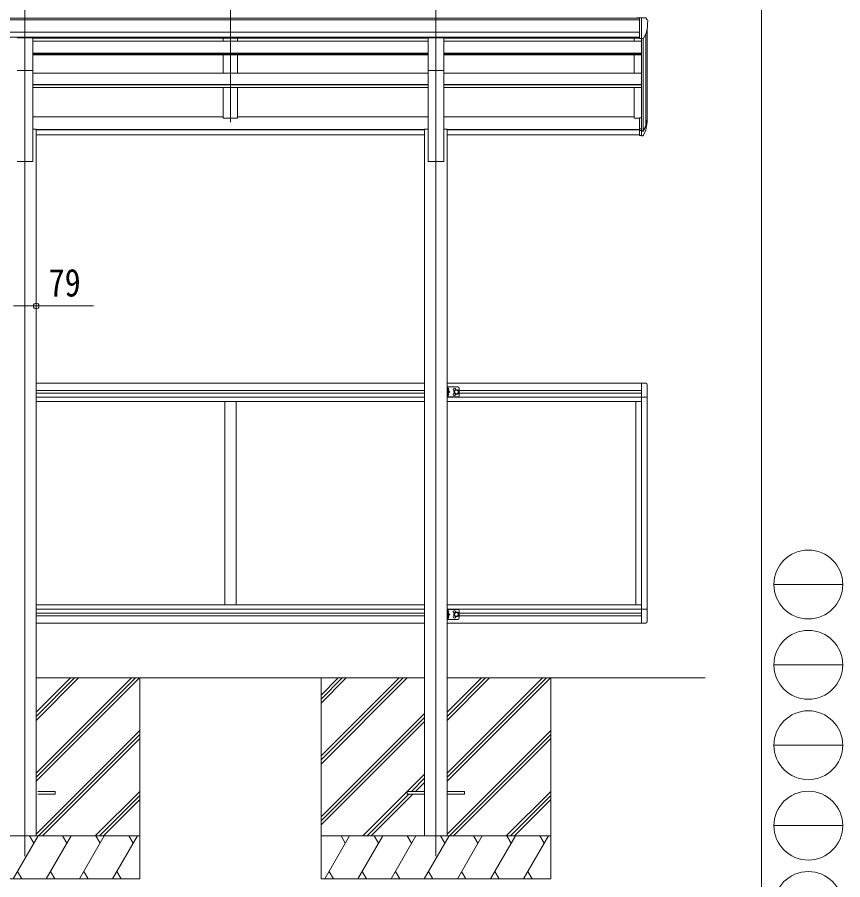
# Model space of a CAD drawing. Units: millimetres at full size; details may follow other scales. Extents: x -5590 to 5652, y -3902 to 3858.
# Drawn here: x 2776 to 5652, y -1750 to 1255 of the extents above; entities that cross this region are included whole.
import ezdxf
from ezdxf.enums import TextEntityAlignment as Align

# ---------------------------------------------------------------- set-up
doc = ezdxf.new("R2010")
doc.units = ezdxf.units.MM
doc.header["$LTSCALE"] = 20
doc.header["$PDMODE"] = 32
doc.header["$PDSIZE"] = 20
for name, color, linetype, lineweight in [('0-0_0', 7, 'Continuous', 9), ('0-1_本体', 4, 'Continuous', 9), ('0-2_部品', 7, 'Continuous', 9), ('0-8_PARTS2', 2, 'Continuous', 9), ('0-A_寸法', 6, 'Continuous', 9), ('1-1_GLASS', 4, 'Continuous', 9), ('1-2_GLASS_SEAL', 7, 'Continuous', 9), ('1-3_NOTPRINT', 4, 'Continuous', 9), ('F-0_240', 7, 'Continuous', 9)]:
    doc.layers.add(name, color=color, linetype=linetype, lineweight=lineweight)
doc.styles.add('ＭＳ ゴシック', font='')
doc.styles.get('ＭＳ ゴシック').set_extended_font_data('MS Gothic')

msp = doc.modelspace()

# ---------------------------------------------------------------- linework, layer by layer
at = {"layer": '0-0_0'}
for p, q in [((2842.54, -1047.43), (4195.54, -1047.43)), ((2842.54, -1407.29), (3202.41, -1047.43)), ((2842.54, -1379.01), (3174.12, -1047.43)), ((2842.54, -1393.15), (3188.26, -1047.43)), ((2842.54, -1195.16), (2990.27, -1047.43)), ((2842.54, -1181.02), (2976.13, -1047.43)), ((2842.54, -1166.88), (2961.99, -1047.43)), ((3203.14, -1047.43), (3203.14, -1747.43)), ((3835.14, -1047.43), (3835.14, -1747.43)), ((3835.14, -1318.93), (4106.64, -1047.43)), ((3835.14, -1333.07), (4120.79, -1047.43)), ((3835.14, -1347.21), (4134.93, -1047.43)), ((3835.14, -1106.8), (3894.51, -1047.43)), ((3835.14, -1120.94), (3908.65, -1047.43)), ((3835.14, -1135.08), (3922.8, -1047.43)), ((4274.54, -1407.29), (4634.41, -1047.43)), ((4274.54, -1379.01), (4606.12, -1047.43)), ((4274.54, -1393.15), (4620.26, -1047.43)), ((4274.54, -1195.16), (4422.27, -1047.43)), ((4274.54, -1181.02), (4408.13, -1047.43)), ((4274.54, -1166.88), (4393.99, -1047.43)), ((4274.54, -1047.43), (5173.04, -1047.43)), ((4635.14, -1047.43), (4635.14, -1747.43)), ((3835.14, -1531.06), (4195.54, -1170.67)), ((3835.14, -1545.2), (4195.54, -1184.81)), ((3835.14, -1559.35), (4195.54, -1198.95)), ((2842.54, -1591.14), (3203.14, -1230.54)), ((4274.54, -1591.14), (4635.14, -1230.54)), ((2850.39, -1597.43), (3203.14, -1244.68)), ((2864.54, -1597.43), (3203.14, -1258.82)), ((4282.39, -1597.43), (4635.14, -1244.68)), ((4296.54, -1597.43), (4635.14, -1258.82)), ((3980.91, -1597.43), (4195.54, -1382.8)), ((4149.55, -1442.93), (4195.54, -1396.94)), ((4163.69, -1442.93), (4195.54, -1411.08)), ((3048.38, -1597.43), (3203.14, -1442.67)), ((3062.53, -1597.43), (3203.14, -1456.81)), ((3076.67, -1597.43), (3203.14, -1470.96)), ((3995.05, -1597.43), (4140.55, -1451.93)), ((4009.19, -1597.43), (4154.69, -1451.93)), ((4480.38, -1597.43), (4635.14, -1442.67)), ((4494.53, -1597.43), (4635.14, -1456.81)), ((4508.67, -1597.43), (4635.14, -1470.96)), ((3203.14, -1597.43), (2403.14, -1597.43)), ((2762.26, -1747.43), (2848.86, -1597.43)), ((2833.86, -1623.41), (2818.86, -1597.43)), ((2877.73, -1747.43), (2964.33, -1597.43)), ((2949.33, -1623.41), (2934.33, -1597.43)), ((2993.2, -1747.43), (3079.8, -1597.43)), ((3049.8, -1597.43), (3064.8, -1623.41)), ((3108.67, -1747.43), (3195.27, -1597.43)), ((3165.27, -1597.43), (3180.27, -1623.41)), ((4635.14, -1597.43), (3835.14, -1597.43)), ((3847.85, -1747.43), (3934.45, -1597.43)), ((3919.45, -1623.41), (3904.45, -1597.43)), ((3963.32, -1747.43), (4049.92, -1597.43)), ((4034.92, -1623.41), (4019.92, -1597.43)), ((4078.79, -1747.43), (4165.39, -1597.43)), ((4150.39, -1623.41), (4135.39, -1597.43)), ((4194.26, -1747.43), (4280.86, -1597.43)), ((4265.86, -1623.41), (4250.86, -1597.43)), ((4309.73, -1747.43), (4396.33, -1597.43)), ((4381.33, -1623.41), (4366.33, -1597.43)), ((4425.2, -1747.43), (4511.8, -1597.43)), ((4481.8, -1597.43), (4496.8, -1623.41)), ((4540.67, -1747.43), (4627.27, -1597.43)), ((4597.27, -1597.43), (4612.27, -1623.41)), ((2777.26, -1721.45), (2792.25, -1747.43)), ((2892.72, -1721.45), (2907.72, -1747.43)), ((3008.19, -1721.45), (3023.19, -1747.43)), ((3123.66, -1721.45), (3138.66, -1747.43)), ((3862.84, -1721.45), (3877.84, -1747.43)), ((3978.31, -1721.45), (3993.31, -1747.43)), ((4093.79, -1721.45), (4108.79, -1747.43)), ((4209.26, -1721.45), (4224.25, -1747.43)), ((4324.72, -1721.45), (4339.72, -1747.43)), ((4440.19, -1721.45), (4455.19, -1747.43)), ((4555.66, -1721.45), (4570.66, -1747.43)), ((2403.14, -1747.43), (3203.14, -1747.43)), ((3835.14, -1747.43), (4635.14, -1747.43))]:
    msp.add_line(p, q, dxfattribs=at)
at = {"layer": '0-1_本体'}
for p, q in [((2093.54, 1251.22), (4944.54, 1251.22)), ((2093.54, 1245.87), (4944.54, 1245.87)), ((2093.54, 1202.34), (4944.54, 1202.34)), ((4971.04, 901.7), (4971.04, 1214.47)), ((2093.54, 1184.67), (4944.54, 1184.67)), ((2830.64, 1182.29), (4207.54, 1182.29)), ((3494.14, 1182.23), (3494.14, 1171.04)), ((3544.14, 1182.23), (3544.14, 1171.04)), ((4262.54, 1182.29), (4944.54, 1182.29)), ((4926.04, 1171.04), (4926.04, 1182.29)), ((4951.04, 1179.84), (4951.04, 903.87)), ((4957.04, 1180.31), (4957.04, 859.43)), ((4966.75, 1195.67), (4966.75, 877.43)), ((2830.64, 1171.04), (4207.54, 1171.04)), ((4262.54, 1171.04), (4951.04, 1171.04)), ((2830.64, 1129.11), (4207.54, 1129.11)), ((2830.64, 1127.62), (4207.54, 1127.62)), ((2830.64, 1123.42), (4207.54, 1123.42)), ((3494.14, 1123.42), (3494.14, 1059.68)), ((3544.14, 1123.42), (3544.14, 1059.68)), ((4262.54, 1129.11), (4951.04, 1129.11)), ((4262.54, 1127.62), (4951.04, 1127.62)), ((4262.54, 1123.42), (4951.04, 1123.42)), ((4926.04, 1059.68), (4926.04, 1123.42)), ((2830.64, 752.46), (2830.64, 1069.25)), ((2830.65, 1059.68), (4207.55, 1059.68)), ((4207.54, 1069.25), (4207.54, 752.46)), ((4262.54, 752.46), (4262.54, 1069.25)), ((4262.55, 1059.68), (4951.04, 1059.68)), ((2830.64, 1020.24), (4207.54, 1020.24)), ((2830.64, 1018.76), (4207.54, 1018.76)), ((2830.64, 1009.51), (4207.54, 1009.51)), ((3494.14, 1009.51), (3494.14, 903.02)), ((3544.14, 1009.51), (3544.14, 903.02)), ((4262.54, 1020.24), (4951.04, 1020.24)), ((4262.54, 1018.76), (4951.04, 1018.76)), ((4262.54, 1009.51), (4951.04, 1009.51)), ((4926.04, 903.04), (4926.04, 1009.51)), ((2830.64, 907.84), (3494.14, 907.84)), ((3494.14, 903.02), (3544.14, 903.02)), ((3544.14, 907.84), (4207.54, 907.84)), ((4262.54, 907.84), (4926.04, 907.84)), ((4944.54, 903.04), (4926.04, 903.04)), ((2830.64, 865.03), (2842.64, 865.03)), ((2842.64, 865.03), (2842.64, -1597.43)), ((2842.64, 863.75), (4195.54, 863.75)), ((2842.64, 862.35), (4195.54, 862.35)), ((2842.64, 844.98), (4195.54, 844.98)), ((4195.54, 865.03), (4207.54, 865.03)), ((4195.54, 865.03), (4195.54, -1597.43)), ((4262.54, 865.03), (4274.54, 865.03)), ((4274.54, 865.03), (4274.54, -1597.43)), ((4274.54, 863.75), (4944.54, 863.75)), ((4274.54, 862.35), (4944.54, 862.35)), ((4274.54, 844.98), (4944.54, 844.98)), ((2775.64, 752.46), (2830.64, 752.46)), ((4207.54, 752.46), (4262.54, 752.46)), ((2848.34, -1442.93), (2908.94, -1442.93)), ((2848.34, -1451.93), (2908.94, -1451.93)), ((2908.94, -1442.93), (2908.94, -1451.93)), ((4135.14, -1442.93), (4135.14, -1451.93)), ((4135.14, -1442.93), (4195.54, -1442.93)), ((4135.14, -1451.93), (4195.54, -1451.93)), ((4274.54, -1442.93), (4335.14, -1442.93)), ((4274.54, -1451.93), (4335.14, -1451.93)), ((4335.14, -1442.93), (4335.14, -1451.93))]:
    msp.add_line(p, q, dxfattribs=at)
at = {"layer": '0-2_部品'}
for p, q in [((4944.54, 1252.82), (4934.54, 1252.73)), ((4934.54, 1251.22), (4934.54, 1252.73)), ((4944.54, 1180.84), (4944.54, 1252.82)), ((4963.04, 1252.82), (4944.54, 1252.82)), ((4951.04, 1179.84), (4951.04, 1252.82)), ((4963.04, 1252.82), (4965.37, 1252.68)), ((4966.13, 1252.25), (4970.2, 1246.44)), ((4973.04, 1243.45), (4973.04, 1242.82)), ((2775.64, 1182.98), (2830.64, 1182.98)), ((2830.64, 1068.82), (2830.64, 1182.98)), ((4207.54, 1182.98), (4262.54, 1182.98)), ((4207.54, 1068.82), (4207.54, 1182.98)), ((4262.54, 1068.82), (4262.54, 1182.98)), ((4944.54, 1180.84), (4951.04, 1180.84)), ((4951.04, 1179.84), (4956.25, 1180.15)), ((4958.66, 1181.65), (4967.94, 1197.71)), ((2775.64, 1068.82), (2830.64, 1068.82)), ((4207.54, 1068.82), (4262.54, 1068.82)), ((4944.54, 903.87), (4944.54, 842.8)), ((4944.54, 903.87), (4951.04, 903.87)), ((4951.04, 903.87), (4951.04, 841.99)), ((4957.47, 859.91), (4967.23, 878.32)), ((4968.65, 877.83), (4958.48, 858.66)), ((4944.54, 865.56), (4951.04, 865.56)), ((4944.54, 860.16), (4951.04, 860.16)), ((4944.54, 842.8), (4951.04, 842.8)), ((4951.04, 859.16), (4956.17, 859.16)), ((4951.04, 857.16), (4955.88, 857.16)), ((4951.04, 841.99), (4955.88, 841.99)), ((4966.06, 860.97), (4958.48, 843.49))]:
    msp.add_line(p, q, dxfattribs=at)
for centre, radius, start, end in [((4965.31, 1251.68), 1, 35, 86.5), ((4771.04, 1242.82), 202, 347.09739, 0), ((4970.04, 1243.45), 3, 0, 87), ((4956.06, 1183.15), 3, 273.5, 330), ((4883.09, 904.28), 88.05, 342.78929, 2.77608), ((4882.38, 900), 89.07, 345.58812, 5.50424), ((4837.82, 897.05), 133.22, 344.28698, 356.72013), ((4955.88, 860.16), 3, 270, 330), ((4955.88, 844.99), 3, 270, 330), ((4956.17, 860.66), 1.5, 270, 330)]:
    msp.add_arc(centre, radius, start, end, dxfattribs=at)
at = {"layer": '0-8_PARTS2'}
for p, q in [((2803.04, 1294.74), (2803.04, -1668.72)), ((3519.14, 1296.15), (3519.14, 889.36)), ((4235.04, 1294.74), (4235.04, -1668.72))]:
    msp.add_line(p, q, dxfattribs=at)
at = {"layer": '0-A_寸法'}
for p, q in [((2763.54, 248.62), (2842.54, 248.62)), ((2842.54, 248.62), (3042.54, 248.62))]:
    msp.add_line(p, q, dxfattribs=at)
msp.add_point((2842.54, 248.62), dxfattribs=at)
at = {"layer": '1-1_GLASS'}
for p, q in [((3543.94, 903.12), (3493.94, 903.12)), ((4195.54, -20.33), (2842.64, -20.33)), ((4951.04, -20.33), (4274.54, -20.33)), ((2842.64, -46.33), (4195.54, -46.33)), ((2842.64, -55.33), (4195.54, -55.33)), ((4316.54, -46.33), (4951.04, -46.33)), ((4316.54, -55.33), (4951.04, -55.33)), ((2842.64, -68.83), (4195.54, -68.83)), ((2842.64, -84.33), (4195.54, -84.33)), ((4951.04, -68.83), (4274.54, -68.83)), ((4274.54, -84.33), (4951.04, -84.33)), ((4931.04, -792.33), (4931.04, -84.33)), ((4951.04, -807.64), (4951.04, -68.83)), ((4971.04, -69.02), (4971.04, -807.63)), ((2842.64, -792.33), (4195.54, -792.33)), ((2842.64, -807.83), (4195.54, -807.83)), ((4274.54, -792.33), (4951.04, -792.33)), ((4274.54, -807.83), (4951.04, -807.83)), ((2842.64, -821.33), (4195.54, -821.33)), ((2842.64, -830.33), (4195.54, -830.33)), ((4316.54, -821.33), (4951.04, -821.33)), ((4316.54, -830.33), (4951.04, -830.33)), ((2842.64, -856.33), (4195.54, -856.33)), ((4274.54, -856.33), (4951.04, -856.33))]:
    msp.add_line(p, q, dxfattribs=at)
at = {"layer": '1-2_GLASS_SEAL'}
for p, q in [((4951.04, -19.83), (4966.32, -20.63)), ((4951.04, -19.83), (4951.04, -69.02)), ((4971.54, -26.12), (4971.54, -69.02)), ((4274.54, -68.33), (4274.54, -33.33)), ((4311.54, -33.33), (4274.54, -33.33)), ((4277.06, -40.68), (4276.45, -41.83)), ((4277.06, -42.97), (4276.45, -41.83)), ((4277.06, -58.68), (4276.45, -59.83)), ((4277.06, -60.97), (4276.45, -59.83)), ((4277.04, -68.33), (4277.04, -33.33)), ((4277.04, -37.13), (4277.33, -37.13)), ((4277.04, -37.13), (4277.04, -46.53)), ((4277.33, -46.53), (4277.04, -46.53)), ((4277.04, -50.83), (4284.04, -50.83)), ((4277.33, -55.13), (4277.04, -55.13)), ((4277.04, -64.53), (4277.04, -55.13)), ((4279.15, -39.68), (4277.13, -40.68)), ((4279.15, -43.98), (4277.13, -42.97)), ((4279.15, -57.68), (4277.13, -58.68)), ((4277.33, -37.13), (4277.33, -46.53)), ((4277.33, -64.53), (4277.33, -55.13)), ((4316.54, -63.33), (4316.54, -38.33)), ((4311.54, -68.33), (4274.54, -68.33)), ((4277.04, -64.53), (4277.33, -64.53)), ((4279.15, -61.98), (4277.13, -60.97)), ((4971.54, -69.02), (4951.04, -69.02)), ((4274.54, -843.33), (4274.54, -808.33)), ((4311.54, -808.33), (4274.54, -808.33)), ((4277.04, -843.33), (4277.04, -808.33)), ((4971.54, -807.64), (4951.04, -807.64)), ((4951.04, -856.83), (4951.04, -807.64)), ((4971.54, -850.54), (4971.54, -807.64)), ((4277.06, -815.68), (4276.45, -816.83)), ((4277.06, -817.97), (4276.45, -816.83)), ((4277.06, -833.68), (4276.45, -834.83)), ((4277.06, -835.97), (4276.45, -834.83)), ((4277.04, -812.13), (4277.33, -812.13)), ((4277.04, -812.13), (4277.04, -821.53)), ((4277.33, -821.53), (4277.04, -821.53)), ((4277.04, -825.83), (4284.04, -825.83)), ((4277.33, -830.13), (4277.04, -830.13)), ((4277.04, -839.53), (4277.04, -830.13)), ((4277.04, -839.53), (4277.33, -839.53)), ((4279.15, -814.68), (4277.13, -815.68)), ((4279.15, -818.98), (4277.13, -817.97)), ((4279.15, -832.68), (4277.13, -833.68)), ((4279.15, -836.98), (4277.13, -835.97)), ((4277.33, -812.13), (4277.33, -821.53)), ((4277.33, -839.53), (4277.33, -830.13)), ((4316.54, -838.33), (4316.54, -813.33)), ((4311.54, -843.33), (4274.54, -843.33)), ((4951.04, -856.83), (4966.32, -856.03))]:
    msp.add_line(p, q, dxfattribs=at)
for points in [[(4277.64, -55.4), (4284.04, -50.83), (4277.64, -46.26)], [(4277.64, -830.4), (4284.04, -825.83), (4277.64, -821.26)]]:
    msp.add_lwpolyline(points, dxfattribs=at)
for points in [[(4306.54, -43.32), (4300.04, -47.08), (4300.04, -54.58), (4306.54, -58.33), (4313.04, -54.58), (4313.04, -47.08)], [(4306.54, -818.32), (4300.04, -822.08), (4300.04, -829.58), (4306.54, -833.33), (4313.04, -829.58), (4313.04, -822.08)]]:
    msp.add_lwpolyline(points, close=True, dxfattribs=at)
for centre, radius in [((4306.54, -50.83), 8.5), ((4306.54, -50.83), 7.5), ((4306.54, -50.83), 6.5), ((4306.54, -825.83), 8.5), ((4306.54, -825.83), 7.5), ((4306.54, -825.83), 6.5)]:
    msp.add_circle(centre, radius, dxfattribs=at)
for centre, radius, start, end in [((4966.04, -26.12), 5.5, 0, 87), ((4273.44, -41.83), 6.1, 309.60193, 50.39807), ((4273.44, -59.83), 6.1, 309.60193, 50.39807), ((4299.54, -42.33), 4.25, 353.70569, 265.23923), ((4299.54, -59.33), 4.25, 94.76077, 6.29431), ((4311.54, -38.33), 5, 0, 90), ((4311.54, -63.33), 5, 270, 0), ((4311.54, -813.33), 5, 0, 90), ((4273.44, -816.83), 6.1, 309.60193, 50.39807), ((4273.44, -834.83), 6.1, 309.60193, 50.39807), ((4299.54, -817.33), 4.25, 353.70569, 265.23923), ((4299.54, -834.33), 4.25, 94.76077, 6.29431), ((4311.54, -838.33), 5, 270, 0), ((4966.04, -850.54), 5.5, 273, 0)]:
    msp.add_arc(centre, radius, start, end, dxfattribs=at)
at = {"layer": '1-3_NOTPRINT'}
for p, q in [((3499.14, -84.43), (3499.14, -792.43)), ((3539.14, -84.43), (3539.14, -792.43))]:
    msp.add_line(p, q, dxfattribs=at)
at = {"layer": 'F-0_240', "color": 5}
msp.add_line((5369.7, 3858.23), (5369.7, -3901.77), dxfattribs=at)
at = {"layer": 'F-0_240', "color": 4}
for p, q in [((5412.44, -721.77), (5652.44, -721.77)), ((5412.44, -1001.77), (5652.44, -1001.77)), ((5412.44, -1281.77), (5652.44, -1281.77)), ((5412.44, -1561.77), (5652.44, -1561.77))]:
    msp.add_line(p, q, dxfattribs=at)
for centre in [(5532.44, -721.77), (5532.44, -1001.77), (5532.44, -1281.77), (5532.44, -1561.77), (5532.44, -1841.77)]:
    msp.add_circle(centre, 120, dxfattribs=at)

# ---------------------------------------------------------------- texts
at = {"layer": '0-A_寸法', "color": 7, "style": 'ＭＳ ゴシック', "width": 0.85}
msp.add_text('79', height=96.77, dxfattribs=at).set_placement((2885.54, 252.62), align=Align.BOTTOM_LEFT)

doc.saveas('drawing.dxf')
